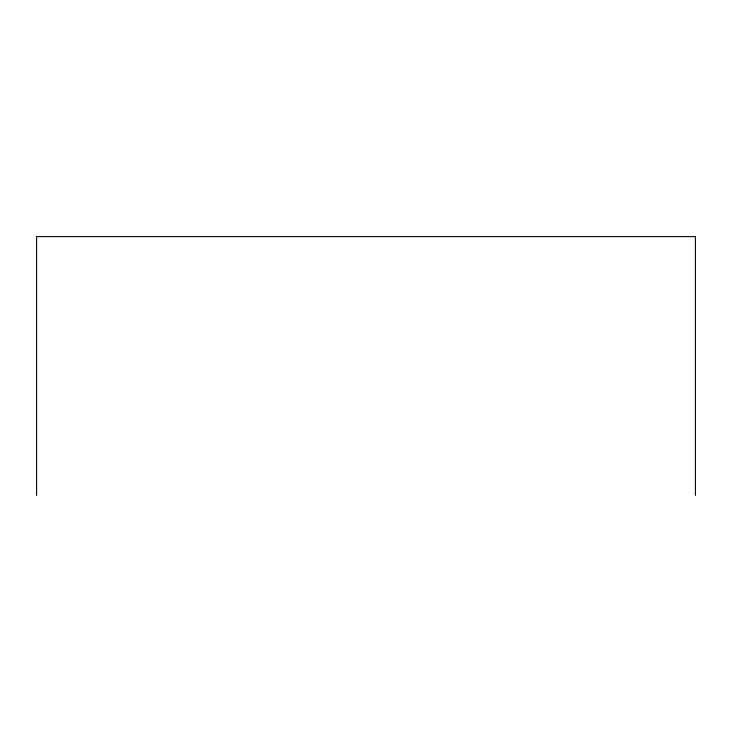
<?xml version="1.0" encoding="UTF-8"?>
<svg xmlns="http://www.w3.org/2000/svg" width="732" height="732" viewBox="0 0 732 732"><rect width="100%" height="100%" fill="white"/><g stroke="black" fill="none" stroke-linecap="round" stroke-linejoin="round"><path stroke-width="1.1" d="M695.4 495.399L695.4 236.601L36.6 236.601L36.6 495.399"/></g></svg>
